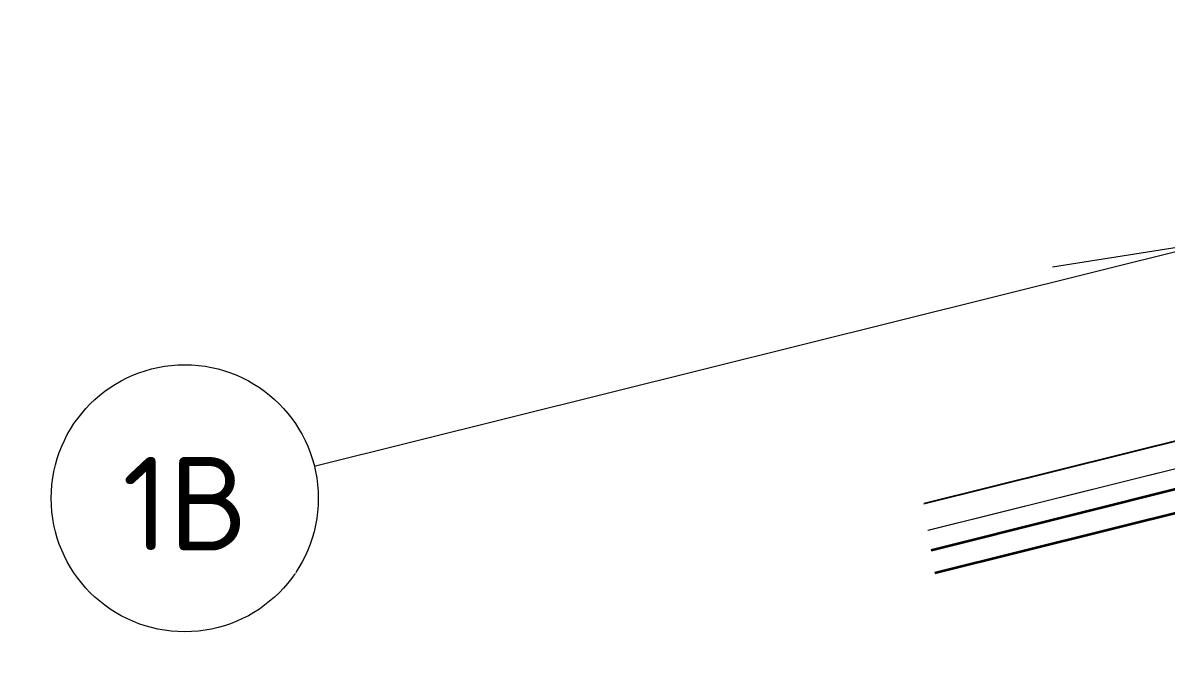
# Model space of a CAD drawing. Header units: millimetres. Extents: x 665 to 246729, y 5858 to 4056708.
# Drawn here: x 20947 to 29510, y 4035383 to 4040156 of the extents above; entities that cross this region are included whole.
import ezdxf

# ---------------------------------------------------------------- set-up
doc = ezdxf.new("R2010")
doc.units = ezdxf.units.MM
for name, color, linetype, lineweight in [('A-200-M_WALL_EXT', 113, 'Continuous', 13), ('A-270-M_ROOF', 132, 'Continuous', 13), ('Z-030-M_GRID', 191, 'Continuous', 13), ('Z-033_T_GRIDREF', 31, 'Continuous', 13)]:
    doc.layers.add(name, color=color, linetype=linetype, lineweight=lineweight)
doc.styles.add('ISOCPEUR_2', font='isocpeur.ttf', dxfattribs={"height": 700})

# ---------------------------------------------------------------- blocks, each defined once
blk = doc.blocks.new('25021-APA-ZZ-ZZ-M3-AR-000001_V3_rvt-1-S6_001 - UPPER ROOF FRAMING - PART 3')
at = {"layer": 'A-270-M_ROOF', "color": 253, "lineweight": 5}
for p, q in [((-2325927.8, 4037125.6), (-2328213.8, 4036555.8)), ((-2328213.5, 4036553.9), (-2325927.5, 4037123.6)), ((-2328182.1, 4036355.6), (-2325896.1, 4036925.3)), ((-2325853.5, 4036933.8), (-2328181.8, 4036353.6))]:
    blk.add_line(p, q, dxfattribs=at)
blk = doc.blocks.new('Grid - NRP_Grid-Head-320187-S6_001 - UPPER ROOF FRAMING - PART 3')
at = {"layer": 'Z-033_T_GRIDREF'}
blk.add_circle((0, 0), 5, dxfattribs=at)

msp = doc.modelspace()

# ---------------------------------------------------------------- linework, layer by layer
at = {"layer": 'A-200-M_WALL_EXT', "lineweight": 35}
for p, q in [((27750.2, 4036206.8), (29999.1, 4036769.4)), ((30041.6, 4036599.6), (27777.7, 4036033.3))]:
    msp.add_line(p, q, dxfattribs=at)
at = {"layer": 'Z-030-M_GRID'}
for p, q in [((28659.9, 4038329.4), (125384.1, 4053649.5)), ((23129.9, 4036836.9), (31425.5, 4038904.3))]:
    msp.add_line(p, q, dxfattribs=at)

# ---------------------------------------------------------------- block references
at = {"lineweight": 5}
msp.add_blockref('25021-APA-ZZ-ZZ-M3-AR-000001_V3_rvt-1-S6_001 - UPPER ROOF FRAMING - PART 3', (2355908.8, 0), dxfattribs=at)
at = {"layer": 'Z-033_T_GRIDREF', "xscale": 199.9999999999999, "yscale": 199.9999999999999, "zscale": 199.9999999999999, "rotation": 283.9934690902128}
msp.add_blockref('Grid - NRP_Grid-Head-320187-S6_001 - UPPER ROOF FRAMING - PART 3', (22159.6, 4036595.1), dxfattribs=at)

# ---------------------------------------------------------------- next in the draw order: texts
at = {"layer": 'Z-033_T_GRIDREF', "insert": (21692.1, 4036905.4), "char_height": 700, "width": 1122.362, "attachment_point": 1, "style": 'ISOCPEUR_2', "bg_fill": 3, "box_fill_scale": 1.25, "bg_fill_color": 256, "bg_fill_true_color": 13158600, "bg_fill_transparency": 0}
msp.add_mtext('1B', dxfattribs=at)

doc.saveas('drawing.dxf')
